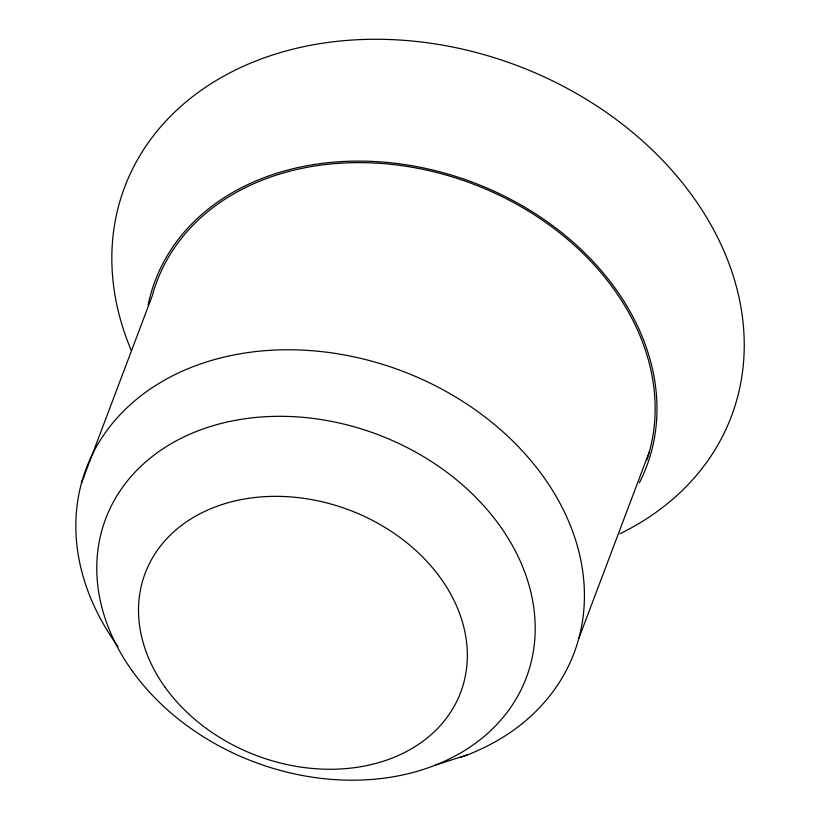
<?xml version="1.0" encoding="UTF-8"?>
<svg xmlns="http://www.w3.org/2000/svg" width="820" height="820" viewBox="0 0 820 820"><rect width="100%" height="100%" fill="white"/><g stroke="black" fill="none" stroke-linecap="round" stroke-linejoin="round"><path stroke-width="1.23" d="M81.467 483.134L152.182 295.989A260.801 202.97 20.7 0 1 459.466 179.17A260.801 202.97 20.7 0 1 646.959 459.815M578.787 638.514L649.501 451.379M435.102 765.234L468.302 754.533M118.09 646.662A260.801 202.97 20.7 0 1 193.12 366.673A260.801 202.97 20.7 0 1 546.509 481.145A260.801 202.97 20.7 0 1 460.286 757.506M148.092 305.091A262.677 204.426 20.7 0 1 468.63 180.8A262.677 204.426 20.7 0 1 639.344 482.836M131.251 350.324A324.3 252.386 20.7 0 1 289.849 49.948A324.3 252.386 20.7 0 1 697.236 202.837A324.3 252.386 20.7 0 1 619.971 533.738M164.902 687.006A168.623 131.231 20.7 0 0 449.309 714.159A168.623 131.231 20.7 0 0 294.575 497.248A168.623 131.231 20.7 0 0 164.902 687.006M131.948 670.524A224.834 174.978 20.7 0 0 511.157 706.737A224.834 174.978 20.7 0 0 304.845 417.513A224.834 174.978 20.7 0 0 131.948 670.524"/></g></svg>
